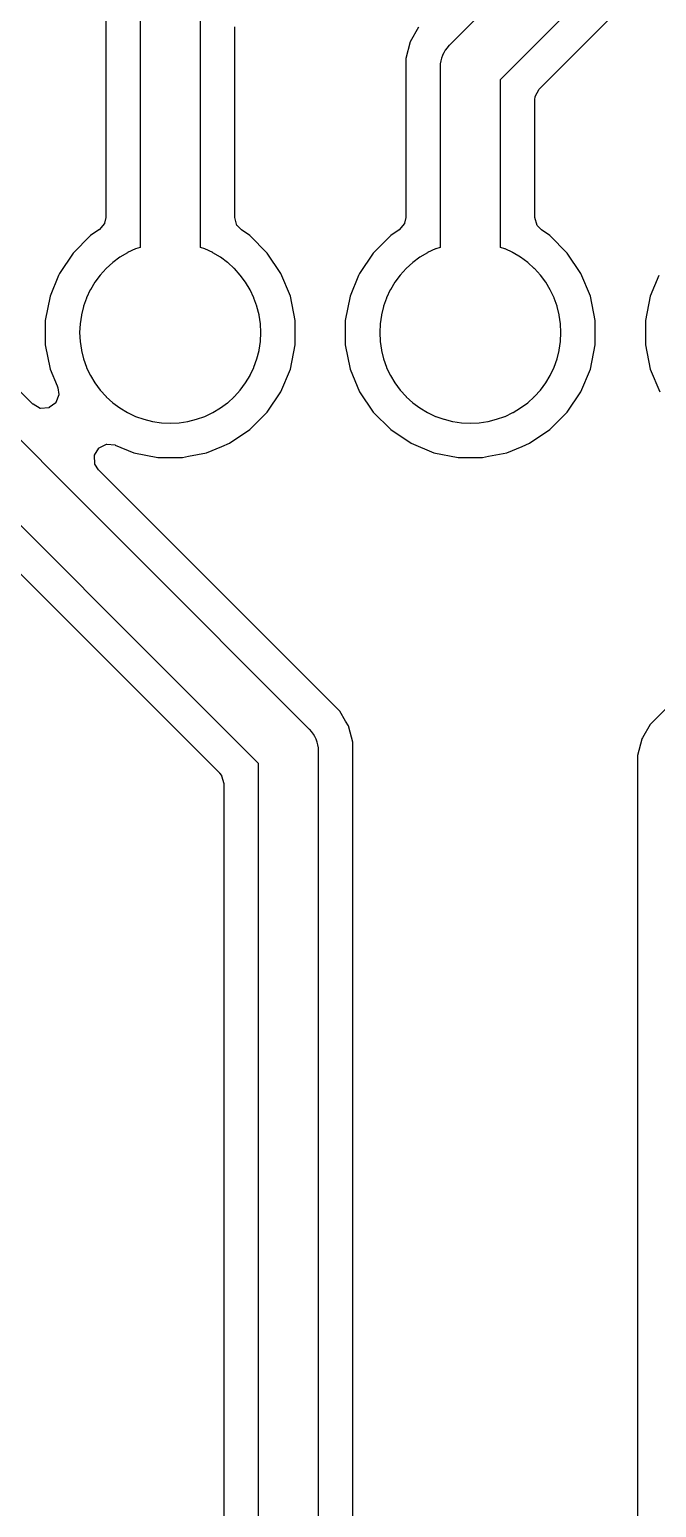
# Model space of a CAD drawing. Header units: metres. Extents: x 92.3 to 181.5, y -134.8 to -50.6.
# Drawn here: x 117.56 to 122.87, y -78.59 to -66.07 of the extents above; entities that cross this region are included whole.
import ezdxf

# ---------------------------------------------------------------- set-up
doc = ezdxf.new("R2010")
doc.units = ezdxf.units.M

msp = doc.modelspace()

# ---------------------------------------------------------------- linework, layer by layer
for points in [[(122.35, -64.97), (121.11, -66.21), (121.11, -66.21), (121.109, -66.21), (121.093, -66.228), (121.093, -66.228), (121.093, -66.228), (121.093, -66.228), (121.093, -66.228), (121.078, -66.248), (121.078, -66.248), (121.078, -66.248), (121.078, -66.248), (121.078, -66.248), (121.065, -66.27), (121.065, -66.27), (121.065, -66.27), (121.065, -66.27), (121.065, -66.27), (121.054, -66.292), (121.054, -66.292), (121.054, -66.292), (121.054, -66.292), (121.054, -66.293), (121.046, -66.316), (121.046, -66.316), (121.046, -66.316), (121.046, -66.316), (121.046, -66.316), (121.04, -66.34), (121.04, -66.34), (121.04, -66.34), (121.04, -66.34), (121.04, -66.34), (121.036, -66.365), (121.036, -66.365), (121.036, -66.365), (121.036, -66.365), (121.036, -66.365), (121.035, -66.39), (121.035, -66.39), (121.035, -66.39), (121.035, -67.918), (120.997, -67.931), (120.997, -67.931), (120.996, -67.931), (120.996, -67.931), (120.996, -67.931), (120.929, -67.963), (120.929, -67.964), (120.928, -67.964), (120.928, -67.964), (120.928, -67.964), (120.864, -68.002), (120.864, -68.002), (120.864, -68.002), (120.864, -68.002), (120.864, -68.002), (120.804, -68.047), (120.804, -68.047), (120.803, -68.047), (120.803, -68.047), (120.803, -68.047), (120.748, -68.097), (120.748, -68.098), (120.748, -68.098), (120.748, -68.098), (120.747, -68.098), (120.697, -68.153), (120.697, -68.153), (120.697, -68.153), (120.697, -68.154), (120.697, -68.154), (120.652, -68.214), (120.652, -68.214), (120.652, -68.214), (120.652, -68.214), (120.652, -68.214), (120.614, -68.278), (120.614, -68.278), (120.614, -68.278), (120.614, -68.279), (120.613, -68.279), (120.581, -68.346), (120.581, -68.346), (120.581, -68.346), (120.581, -68.347), (120.581, -68.347), (120.556, -68.417), (120.556, -68.417), (120.556, -68.417), (120.556, -68.417), (120.556, -68.418), (120.538, -68.49), (120.538, -68.49), (120.538, -68.49), (120.538, -68.49), (120.538, -68.491), (120.527, -68.565), (120.527, -68.565), (120.527, -68.565), (120.527, -68.565), (120.527, -68.565), (120.523, -68.64), (120.523, -68.64), (120.523, -68.64), (120.523, -68.64), (120.523, -68.64), (120.527, -68.715), (120.527, -68.715), (120.527, -68.715), (120.527, -68.715), (120.527, -68.715), (120.538, -68.789), (120.538, -68.79), (120.538, -68.79), (120.538, -68.79), (120.538, -68.79), (120.556, -68.862), (120.556, -68.863), (120.556, -68.863), (120.556, -68.863), (120.556, -68.863), (120.581, -68.933), (120.581, -68.933), (120.581, -68.934), (120.581, -68.934), (120.581, -68.934), (120.613, -69.001), (120.614, -69.001), (120.614, -69.002), (120.614, -69.002), (120.614, -69.002), (120.652, -69.066), (120.652, -69.066), (120.652, -69.066), (120.652, -69.066), (120.652, -69.066), (120.697, -69.126), (120.697, -69.126), (120.697, -69.127), (120.697, -69.127), (120.697, -69.127), (120.747, -69.182), (120.748, -69.182), (120.748, -69.182), (120.748, -69.182), (120.748, -69.183), (120.803, -69.233), (120.803, -69.233), (120.803, -69.233), (120.804, -69.233), (120.804, -69.233), (120.864, -69.278), (120.864, -69.278), (120.864, -69.278), (120.864, -69.278), (120.864, -69.278), (120.928, -69.316), (120.928, -69.316), (120.928, -69.316), (120.929, -69.316), (120.929, -69.317), (120.996, -69.349), (120.996, -69.349), (120.996, -69.349), (120.997, -69.349), (120.997, -69.349), (121.067, -69.374), (121.067, -69.374)], [(121.067, -69.374), (121.067, -69.374), (121.067, -69.374), (121.067, -69.374), (121.067, -69.374), (121.068, -69.374), (121.14, -69.392), (121.14, -69.392), (121.14, -69.392), (121.14, -69.392), (121.141, -69.392), (121.215, -69.403), (121.215, -69.403), (121.215, -69.403), (121.215, -69.403), (121.215, -69.403), (121.29, -69.407), (121.29, -69.407), (121.29, -69.407), (121.29, -69.407), (121.29, -69.407), (121.365, -69.403), (121.365, -69.403), (121.365, -69.403), (121.365, -69.403), (121.365, -69.403), (121.439, -69.392), (121.44, -69.392), (121.44, -69.392), (121.44, -69.392), (121.44, -69.392), (121.512, -69.374), (121.513, -69.374), (121.513, -69.374), (121.513, -69.374), (121.513, -69.374), (121.583, -69.349), (121.583, -69.349), (121.584, -69.349), (121.584, -69.349), (121.584, -69.349), (121.651, -69.317), (121.651, -69.316), (121.652, -69.316), (121.652, -69.316), (121.652, -69.316), (121.716, -69.278), (121.716, -69.278), (121.716, -69.278), (121.716, -69.278), (121.716, -69.278), (121.776, -69.233), (121.776, -69.233), (121.777, -69.233), (121.777, -69.233), (121.777, -69.233), (121.832, -69.183), (121.832, -69.182), (121.832, -69.182), (121.832, -69.182), (121.833, -69.182), (121.883, -69.127), (121.883, -69.127), (121.883, -69.127), (121.883, -69.126), (121.883, -69.126), (121.928, -69.066), (121.928, -69.066), (121.928, -69.066), (121.928, -69.066), (121.928, -69.066), (121.966, -69.002), (121.966, -69.002), (121.966, -69.002), (121.966, -69.001), (121.967, -69.001), (121.999, -68.934), (121.999, -68.934), (121.999, -68.934), (121.999, -68.933), (121.999, -68.933), (122.024, -68.863), (122.024, -68.863), (122.024, -68.863), (122.024, -68.863), (122.024, -68.863), (122.024, -68.863), (122.024, -68.862), (122.042, -68.79), (122.042, -68.79), (122.042, -68.79), (122.042, -68.79), (122.042, -68.789), (122.053, -68.715), (122.053, -68.715), (122.053, -68.715), (122.053, -68.715), (122.053, -68.715), (122.057, -68.64), (122.057, -68.64), (122.057, -68.64), (122.057, -68.64), (122.057, -68.64), (122.053, -68.565), (122.053, -68.565), (122.053, -68.565), (122.053, -68.565), (122.053, -68.565), (122.042, -68.491), (122.042, -68.49), (122.042, -68.49), (122.042, -68.49), (122.042, -68.49), (122.024, -68.418), (122.024, -68.417), (122.024, -68.417), (122.024, -68.417), (122.024, -68.417), (121.999, -68.347), (121.999, -68.347), (121.999, -68.346), (121.999, -68.346), (121.999, -68.346), (121.967, -68.279), (121.966, -68.279), (121.966, -68.278), (121.966, -68.278), (121.966, -68.278), (121.928, -68.214), (121.928, -68.214), (121.928, -68.214), (121.928, -68.214), (121.928, -68.214), (121.883, -68.154), (121.883, -68.154), (121.883, -68.153), (121.883, -68.153), (121.883, -68.153), (121.833, -68.098), (121.832, -68.098), (121.832, -68.098), (121.832, -68.098), (121.832, -68.097), (121.777, -68.047), (121.777, -68.047), (121.777, -68.047), (121.776, -68.047), (121.776, -68.047), (121.716, -68.002), (121.716, -68.002), (121.716, -68.002), (121.716, -68.002), (121.716, -68.002), (121.652, -67.964), (121.652, -67.964), (121.652, -67.964), (121.651, -67.964), (121.651, -67.963), (121.584, -67.931), (121.584, -67.931), (121.584, -67.931), (121.583, -67.931), (121.583, -67.931), (121.545, -67.918), (121.545, -66.496), (122.636, -65.405)], [(118.204, -65.728), (118.204, -67.664), (118.204, -67.664), (118.204, -67.664), (118.204, -67.664), (118.204, -67.664), (118.204, -67.664), (118.204, -67.664), (118.204, -67.665), (118.204, -67.665), (118.194, -67.714), (118.194, -67.714), (118.194, -67.714), (118.194, -67.715), (118.194, -67.715), (118.194, -67.715), (118.194, -67.715), (118.194, -67.715), (118.194, -67.715), (118.194, -67.715), (118.194, -67.715), (118.194, -67.715), (118.194, -67.716), (118.194, -67.716), (118.193, -67.716), (118.193, -67.716), (118.193, -67.716), (118.193, -67.716), (118.193, -67.716), (118.193, -67.716), (118.193, -67.716), (118.148, -67.77), (118.148, -67.77), (118.148, -67.77), (118.148, -67.77), (118.148, -67.77), (118.148, -67.77), (118.148, -67.771), (118.148, -67.771), (118.148, -67.771), (118.147, -67.771), (118.147, -67.771), (118.147, -67.771), (118.147, -67.771), (118.076, -67.819), (117.929, -67.966), (117.813, -68.139), (117.805, -68.157), (117.733, -68.332), (117.692, -68.536), (117.692, -68.744), (117.733, -68.948), (117.792, -69.091), (117.798, -69.106), (117.798, -69.106), (117.798, -69.106), (117.798, -69.106), (117.799, -69.106), (117.799, -69.107), (117.799, -69.107), (117.799, -69.107), (117.799, -69.107), (117.799, -69.107), (117.808, -69.163), (117.808, -69.163), (117.808, -69.164), (117.808, -69.164), (117.808, -69.164), (117.808, -69.164), (117.808, -69.164), (117.808, -69.164), (117.808, -69.164), (117.808, -69.164), (117.808, -69.165), (117.808, -69.165), (117.808, -69.165), (117.808, -69.165), (117.808, -69.165), (117.808, -69.165), (117.808, -69.165), (117.808, -69.165), (117.808, -69.166), (117.808, -69.166), (117.808, -69.166), (117.808, -69.166), (117.783, -69.231), (117.783, -69.231), (117.783, -69.232), (117.783, -69.232), (117.783, -69.232), (117.783, -69.232), (117.783, -69.232), (117.783, -69.232), (117.783, -69.232), (117.783, -69.232), (117.783, -69.232), (117.782, -69.233), (117.782, -69.233), (117.782, -69.233), (117.782, -69.233), (117.782, -69.233), (117.782, -69.233), (117.782, -69.233), (117.782, -69.233), (117.782, -69.233), (117.782, -69.233), (117.782, -69.233), (117.782, -69.234), (117.781, -69.234), (117.726, -69.275), (117.725, -69.276), (117.725, -69.276), (117.725, -69.276), (117.725, -69.276), (117.725, -69.276), (117.725, -69.276), (117.725, -69.276), (117.725, -69.276), (117.725, -69.276), (117.724, -69.276), (117.724, -69.276), (117.724, -69.276), (117.724, -69.276), (117.724, -69.276), (117.724, -69.276), (117.724, -69.276), (117.724, -69.276), (117.723, -69.276), (117.723, -69.276), (117.723, -69.276), (117.723, -69.276), (117.723, -69.276), (117.723, -69.276), (117.653, -69.281), (117.653, -69.281), (117.653, -69.281), (117.653, -69.281), (117.653, -69.281), (117.653, -69.281), (117.652, -69.281), (117.652, -69.281), (117.652, -69.281), (117.652, -69.281), (117.652, -69.281), (117.652, -69.281), (117.652, -69.281), (117.652, -69.281), (117.651, -69.281), (117.651, -69.281), (117.651, -69.281), (117.651, -69.281), (117.651, -69.281), (117.651, -69.281), (117.651, -69.281), (117.651, -69.281), (117.651, -69.281), (117.65, -69.281), (117.589, -69.247), (117.589, -69.247), (117.589, -69.247), (117.589, -69.247), (117.589, -69.247), (117.589, -69.247), (117.589, -69.247), (117.588, -69.247), (117.588, -69.247), (117.588, -69.247), (117.588, -69.247), (117.588, -69.247), (117.588, -69.247), (117.286, -68.945)], [(118.495, -65.8), (118.495, -67.918), (118.457, -67.931), (118.457, -67.931), (118.456, -67.931), (118.456, -67.931), (118.456, -67.931), (118.389, -67.963), (118.389, -67.964), (118.388, -67.964), (118.388, -67.964), (118.388, -67.964), (118.324, -68.002), (118.324, -68.002), (118.324, -68.002), (118.324, -68.002), (118.324, -68.002), (118.264, -68.047), (118.264, -68.047), (118.263, -68.047), (118.263, -68.047), (118.263, -68.047), (118.208, -68.097), (118.208, -68.098), (118.208, -68.098), (118.208, -68.098), (118.207, -68.098), (118.157, -68.153), (118.157, -68.153), (118.157, -68.153), (118.157, -68.154), (118.157, -68.154), (118.112, -68.214), (118.112, -68.214), (118.112, -68.214), (118.112, -68.214), (118.112, -68.214), (118.074, -68.278), (118.074, -68.278), (118.074, -68.278), (118.074, -68.279), (118.073, -68.279), (118.041, -68.346), (118.041, -68.346), (118.041, -68.346), (118.041, -68.347), (118.041, -68.347), (118.016, -68.417), (118.016, -68.417), (118.016, -68.417), (118.016, -68.417), (118.016, -68.418), (117.998, -68.49), (117.998, -68.49), (117.998, -68.49), (117.998, -68.49), (117.998, -68.491), (117.987, -68.565), (117.987, -68.565), (117.987, -68.565), (117.987, -68.565), (117.987, -68.565), (117.983, -68.64), (117.983, -68.64), (117.983, -68.64), (117.983, -68.64), (117.983, -68.64), (117.987, -68.715), (117.987, -68.715), (117.987, -68.715), (117.987, -68.715), (117.987, -68.715), (117.998, -68.789), (117.998, -68.79), (117.998, -68.79), (117.998, -68.79), (117.998, -68.79), (118.016, -68.862), (118.016, -68.863), (118.016, -68.863), (118.016, -68.863), (118.016, -68.863), (118.041, -68.933), (118.041, -68.933), (118.041, -68.934), (118.041, -68.934), (118.041, -68.934), (118.073, -69.001), (118.074, -69.001), (118.074, -69.002), (118.074, -69.002), (118.074, -69.002), (118.112, -69.066), (118.112, -69.066), (118.112, -69.066), (118.112, -69.066), (118.112, -69.066), (118.157, -69.126), (118.157, -69.126), (118.157, -69.127), (118.157, -69.127), (118.157, -69.127), (118.207, -69.182), (118.208, -69.182), (118.208, -69.182), (118.208, -69.182), (118.208, -69.183), (118.263, -69.233), (118.263, -69.233), (118.263, -69.233), (118.264, -69.233), (118.264, -69.233), (118.324, -69.278), (118.324, -69.278), (118.324, -69.278), (118.324, -69.278), (118.324, -69.278), (118.388, -69.316), (118.388, -69.316), (118.388, -69.316), (118.389, -69.316), (118.389, -69.317), (118.456, -69.349), (118.456, -69.349), (118.456, -69.349), (118.457, -69.349), (118.457, -69.349), (118.527, -69.374), (118.527, -69.374)], [(120.353, -69.141), (120.469, -69.314), (120.616, -69.461), (120.789, -69.577), (120.982, -69.657), (121.186, -69.698), (121.394, -69.698), (121.445, -69.687), (121.598, -69.657), (121.728, -69.603), (121.791, -69.577), (121.964, -69.461), (122.111, -69.314), (122.227, -69.141), (122.307, -68.948), (122.348, -68.744), (122.348, -68.536), (122.307, -68.332), (122.227, -68.139), (122.111, -67.966), (121.964, -67.819), (121.893, -67.771), (121.893, -67.771), (121.893, -67.771), (121.893, -67.771), (121.892, -67.771), (121.892, -67.771), (121.892, -67.77), (121.892, -67.77), (121.892, -67.77), (121.857, -67.734), (121.857, -67.734), (121.856, -67.734), (121.856, -67.734), (121.856, -67.734), (121.856, -67.734), (121.856, -67.734), (121.856, -67.734), (121.856, -67.733), (121.856, -67.733), (121.856, -67.733), (121.856, -67.733), (121.856, -67.733), (121.856, -67.733), (121.856, -67.733), (121.856, -67.733), (121.856, -67.733), (121.856, -67.732), (121.855, -67.732), (121.855, -67.732), (121.855, -67.732), (121.836, -67.665), (121.836, -67.665), (121.836, -67.665), (121.836, -67.665), (121.836, -67.665), (121.836, -67.665), (121.836, -67.664), (121.836, -67.664), (121.836, -67.664), (121.836, -67.664), (121.836, -67.664), (121.836, -67.664), (121.836, -67.664), (121.836, -66.669), (121.836, -66.669), (121.836, -66.669), (121.836, -66.669), (121.836, -66.669), (121.838, -66.642), (121.838, -66.642), (121.838, -66.642), (121.838, -66.642), (121.838, -66.642), (121.838, -66.642), (121.838, -66.642), (121.839, -66.642), (121.839, -66.642), (121.839, -66.641), (121.839, -66.641), (121.839, -66.641), (121.839, -66.641), (121.839, -66.641), (121.839, -66.641), (121.839, -66.641), (121.839, -66.641), (121.872, -66.579), (121.872, -66.579), (121.873, -66.579), (121.873, -66.579), (121.873, -66.579), (121.873, -66.579), (121.873, -66.579), (121.873, -66.579), (121.873, -66.579), (121.873, -66.578), (121.873, -66.578), (121.873, -66.578), (121.873, -66.578), (122.718, -65.733)], [(118.527, -69.374), (118.527, -69.374), (118.527, -69.374), (118.527, -69.374), (118.527, -69.374), (118.528, -69.374), (118.6, -69.392), (118.6, -69.392), (118.6, -69.392), (118.6, -69.392), (118.601, -69.392), (118.675, -69.403), (118.675, -69.403), (118.675, -69.403), (118.675, -69.403), (118.675, -69.403), (118.75, -69.407), (118.75, -69.407), (118.75, -69.407), (118.75, -69.407), (118.75, -69.407), (118.825, -69.403), (118.825, -69.403), (118.825, -69.403), (118.825, -69.403), (118.825, -69.403), (118.899, -69.392), (118.9, -69.392), (118.9, -69.392), (118.9, -69.392), (118.9, -69.392), (118.972, -69.374), (118.973, -69.374), (118.973, -69.374), (118.973, -69.374), (118.973, -69.374), (119.043, -69.349), (119.043, -69.349), (119.044, -69.349), (119.044, -69.349), (119.044, -69.349), (119.111, -69.317), (119.111, -69.316), (119.112, -69.316), (119.112, -69.316), (119.112, -69.316), (119.176, -69.278), (119.176, -69.278), (119.176, -69.278), (119.176, -69.278), (119.176, -69.278), (119.236, -69.233), (119.236, -69.233), (119.237, -69.233), (119.237, -69.233), (119.237, -69.233), (119.292, -69.183), (119.292, -69.182), (119.292, -69.182), (119.292, -69.182), (119.293, -69.182), (119.343, -69.127), (119.343, -69.127), (119.343, -69.127), (119.343, -69.126), (119.343, -69.126), (119.388, -69.066), (119.388, -69.066), (119.388, -69.066), (119.388, -69.066), (119.388, -69.066), (119.426, -69.002), (119.426, -69.002), (119.426, -69.002), (119.426, -69.001), (119.427, -69.001), (119.459, -68.934), (119.459, -68.934), (119.459, -68.934), (119.459, -68.933), (119.459, -68.933), (119.484, -68.863), (119.484, -68.863), (119.484, -68.863), (119.484, -68.863), (119.484, -68.863), (119.484, -68.863), (119.484, -68.862), (119.502, -68.79), (119.502, -68.79), (119.502, -68.79), (119.502, -68.79), (119.502, -68.789), (119.513, -68.715), (119.513, -68.715), (119.513, -68.715), (119.513, -68.715), (119.513, -68.715), (119.517, -68.64), (119.517, -68.64), (119.517, -68.64), (119.517, -68.64), (119.517, -68.64), (119.513, -68.565), (119.513, -68.565), (119.513, -68.565), (119.513, -68.565), (119.513, -68.565), (119.502, -68.491), (119.502, -68.49), (119.502, -68.49), (119.502, -68.49), (119.502, -68.49), (119.484, -68.418), (119.484, -68.417), (119.484, -68.417), (119.484, -68.417), (119.484, -68.417), (119.459, -68.347), (119.459, -68.347), (119.459, -68.346), (119.459, -68.346), (119.459, -68.346), (119.427, -68.279), (119.426, -68.279), (119.426, -68.278), (119.426, -68.278), (119.426, -68.278), (119.388, -68.214), (119.388, -68.214), (119.388, -68.214), (119.388, -68.214), (119.388, -68.214), (119.343, -68.154), (119.343, -68.154), (119.343, -68.153), (119.343, -68.153), (119.343, -68.153), (119.293, -68.098), (119.292, -68.098), (119.292, -68.098), (119.292, -68.098), (119.292, -68.097), (119.237, -68.047), (119.237, -68.047), (119.237, -68.047), (119.236, -68.047), (119.236, -68.047), (119.176, -68.002), (119.176, -68.002), (119.176, -68.002), (119.176, -68.002), (119.176, -68.002), (119.112, -67.964), (119.112, -67.964), (119.112, -67.964), (119.111, -67.964), (119.111, -67.963), (119.044, -67.931), (119.044, -67.931), (119.044, -67.931), (119.043, -67.931), (119.043, -67.931), (119.005, -67.918), (119.005, -65.906)], [(120.296, -90.086), (120.296, -72.108), (120.272, -72.021), (120.258, -71.969), (120.235, -71.93), (120.235, -71.93), (120.235, -71.93), (120.187, -71.845), (118.143, -69.802), (118.143, -69.802), (118.143, -69.802), (118.143, -69.802), (118.143, -69.802), (118.143, -69.802), (118.143, -69.801), (118.143, -69.801), (118.143, -69.801), (118.143, -69.801), (118.143, -69.801), (118.143, -69.801), (118.113, -69.753), (118.113, -69.752), (118.113, -69.752), (118.113, -69.752), (118.113, -69.752), (118.113, -69.752), (118.112, -69.752), (118.112, -69.752), (118.112, -69.752), (118.112, -69.752), (118.112, -69.751), (118.112, -69.751), (118.112, -69.751), (118.112, -69.751), (118.112, -69.751), (118.112, -69.751), (118.112, -69.751), (118.112, -69.751), (118.112, -69.751), (118.112, -69.75), (118.112, -69.75), (118.112, -69.75), (118.11, -69.68), (118.11, -69.68), (118.11, -69.68), (118.11, -69.68), (118.11, -69.68), (118.11, -69.68), (118.11, -69.68), (118.11, -69.679), (118.11, -69.679), (118.11, -69.679), (118.11, -69.679), (118.11, -69.679), (118.11, -69.679), (118.11, -69.679), (118.11, -69.679), (118.11, -69.678), (118.11, -69.678), (118.11, -69.678), (118.11, -69.678), (118.11, -69.678), (118.11, -69.678), (118.11, -69.678), (118.11, -69.678), (118.11, -69.678), (118.146, -69.618), (118.146, -69.617), (118.146, -69.617), (118.146, -69.617), (118.146, -69.617), (118.146, -69.617), (118.146, -69.617), (118.146, -69.617), (118.146, -69.617), (118.147, -69.617), (118.147, -69.617), (118.147, -69.616), (118.147, -69.616), (118.147, -69.616), (118.147, -69.616), (118.147, -69.616), (118.147, -69.616), (118.147, -69.616), (118.147, -69.616), (118.148, -69.616), (118.148, -69.616), (118.148, -69.616), (118.148, -69.616), (118.148, -69.616), (118.21, -69.584), (118.211, -69.584), (118.211, -69.584), (118.211, -69.584), (118.211, -69.584), (118.211, -69.584), (118.211, -69.584), (118.211, -69.584), (118.211, -69.584), (118.211, -69.584), (118.212, -69.584), (118.212, -69.584), (118.212, -69.584), (118.212, -69.584), (118.212, -69.584), (118.212, -69.584), (118.212, -69.584), (118.212, -69.584), (118.213, -69.584), (118.213, -69.584), (118.213, -69.584), (118.213, -69.584), (118.213, -69.584), (118.213, -69.584), (118.283, -69.591), (118.283, -69.591), (118.283, -69.591), (118.283, -69.591), (118.283, -69.591), (118.283, -69.591), (118.283, -69.591), (118.284, -69.591), (118.284, -69.591), (118.284, -69.592), (118.284, -69.592), (118.284, -69.592), (118.284, -69.592), (118.442, -69.657), (118.646, -69.698), (118.854, -69.698), (118.905, -69.687), (119.058, -69.657), (119.188, -69.603), (119.251, -69.577), (119.424, -69.461), (119.571, -69.314), (119.687, -69.141), (119.767, -68.948), (119.808, -68.744), (119.808, -68.536), (119.767, -68.332), (119.687, -68.139), (119.571, -67.966), (119.424, -67.819), (119.353, -67.771), (119.353, -67.771), (119.353, -67.771), (119.353, -67.771), (119.352, -67.771), (119.352, -67.771), (119.352, -67.77), (119.352, -67.77), (119.352, -67.77), (119.317, -67.734), (119.317, -67.734), (119.316, -67.734), (119.316, -67.734), (119.316, -67.734), (119.316, -67.734), (119.316, -67.734), (119.316, -67.734), (119.316, -67.733), (119.316, -67.733), (119.316, -67.733), (119.316, -67.733), (119.316, -67.733), (119.316, -67.733), (119.316, -67.733), (119.316, -67.733), (119.316, -67.733), (119.316, -67.732), (119.315, -67.732), (119.315, -67.732), (119.315, -67.732), (119.296, -67.665), (119.296, -67.665), (119.296, -67.665), (119.296, -67.665), (119.296, -67.665), (119.296, -67.665), (119.296, -67.664), (119.296, -67.664), (119.296, -67.664), (119.296, -67.664), (119.296, -67.664), (119.296, -67.664), (119.296, -67.664), (119.296, -66.079), (119.296, -66.079), (119.296, -66.079), (119.296, -66.079), (119.296, -66.079), (119.298, -66.052)], [(120.853, -66.055), (120.782, -66.179), (120.744, -66.318), (120.744, -67.664), (120.744, -67.664), (120.744, -67.664), (120.744, -67.664), (120.744, -67.664), (120.744, -67.664), (120.744, -67.664), (120.744, -67.665), (120.744, -67.665), (120.734, -67.714), (120.734, -67.714), (120.734, -67.714), (120.734, -67.715), (120.734, -67.715), (120.734, -67.715), (120.734, -67.715), (120.734, -67.715), (120.734, -67.715), (120.734, -67.715), (120.734, -67.715), (120.734, -67.715), (120.734, -67.716), (120.734, -67.716), (120.733, -67.716), (120.733, -67.716), (120.733, -67.716), (120.733, -67.716), (120.733, -67.716), (120.733, -67.716), (120.733, -67.716), (120.688, -67.77), (120.688, -67.77), (120.688, -67.77), (120.688, -67.77), (120.688, -67.77), (120.688, -67.77), (120.688, -67.771), (120.688, -67.771), (120.688, -67.771), (120.687, -67.771), (120.687, -67.771), (120.687, -67.771), (120.687, -67.771), (120.616, -67.819), (120.469, -67.966), (120.353, -68.139), (120.345, -68.157), (120.273, -68.332), (120.232, -68.536), (120.232, -68.744), (120.273, -68.948), (120.353, -69.141)], [(122.885, -68.157), (122.813, -68.332), (122.772, -68.536), (122.772, -68.744), (122.813, -68.948), (122.893, -69.141)], [(120.005, -90.537), (120.005, -72.18), (120.005, -72.18), (120.005, -72.18), (120.004, -72.155), (120.004, -72.155), (120.004, -72.155), (120.004, -72.155), (120.004, -72.155), (120, -72.13), (120, -72.13), (120, -72.13), (120, -72.13), (120, -72.13), (119.994, -72.106), (119.994, -72.106), (119.994, -72.106), (119.994, -72.106), (119.994, -72.106), (119.986, -72.083), (119.986, -72.082), (119.986, -72.082), (119.986, -72.082), (119.986, -72.082), (119.975, -72.06), (119.975, -72.06), (119.975, -72.06), (119.975, -72.06), (119.975, -72.06), (119.962, -72.038), (119.962, -72.038), (119.962, -72.038), (119.962, -72.038), (119.962, -72.038), (119.962, -72.038), (119.962, -72.038), (119.962, -72.038), (119.962, -72.038), (119.947, -72.018), (119.947, -72.018), (119.947, -72.018), (119.947, -72.018), (119.947, -72.018), (119.931, -72), (119.93, -72), (119.93, -72), (116.901, -68.97)], [(116.54, -69.331), (119.495, -72.286), (119.495, -90.79)], [(116.515, -69.716), (119.167, -72.368), (119.167, -72.368), (119.167, -72.368), (119.167, -72.368), (119.167, -72.369), (119.184, -72.389), (119.184, -72.389), (119.184, -72.389), (119.184, -72.39), (119.184, -72.39), (119.184, -72.39), (119.184, -72.39), (119.184, -72.39), (119.184, -72.39), (119.184, -72.39), (119.184, -72.39), (119.184, -72.39), (119.184, -72.39), (119.184, -72.391), (119.185, -72.391), (119.185, -72.391), (119.185, -72.391), (119.204, -72.458), (119.204, -72.458), (119.204, -72.458), (119.204, -72.458), (119.204, -72.458), (119.204, -72.459), (119.204, -72.459), (119.204, -72.459), (119.204, -72.459), (119.204, -72.459), (119.204, -72.459), (119.204, -72.459), (119.204, -72.459), (119.204, -90.862)], [(123.708, -71.063), (122.813, -71.958), (122.749, -72.07), (122.743, -72.08), (122.742, -72.083), (122.704, -72.221), (122.704, -86.972)]]:
    msp.add_lwpolyline(points)

doc.saveas('drawing.dxf')
